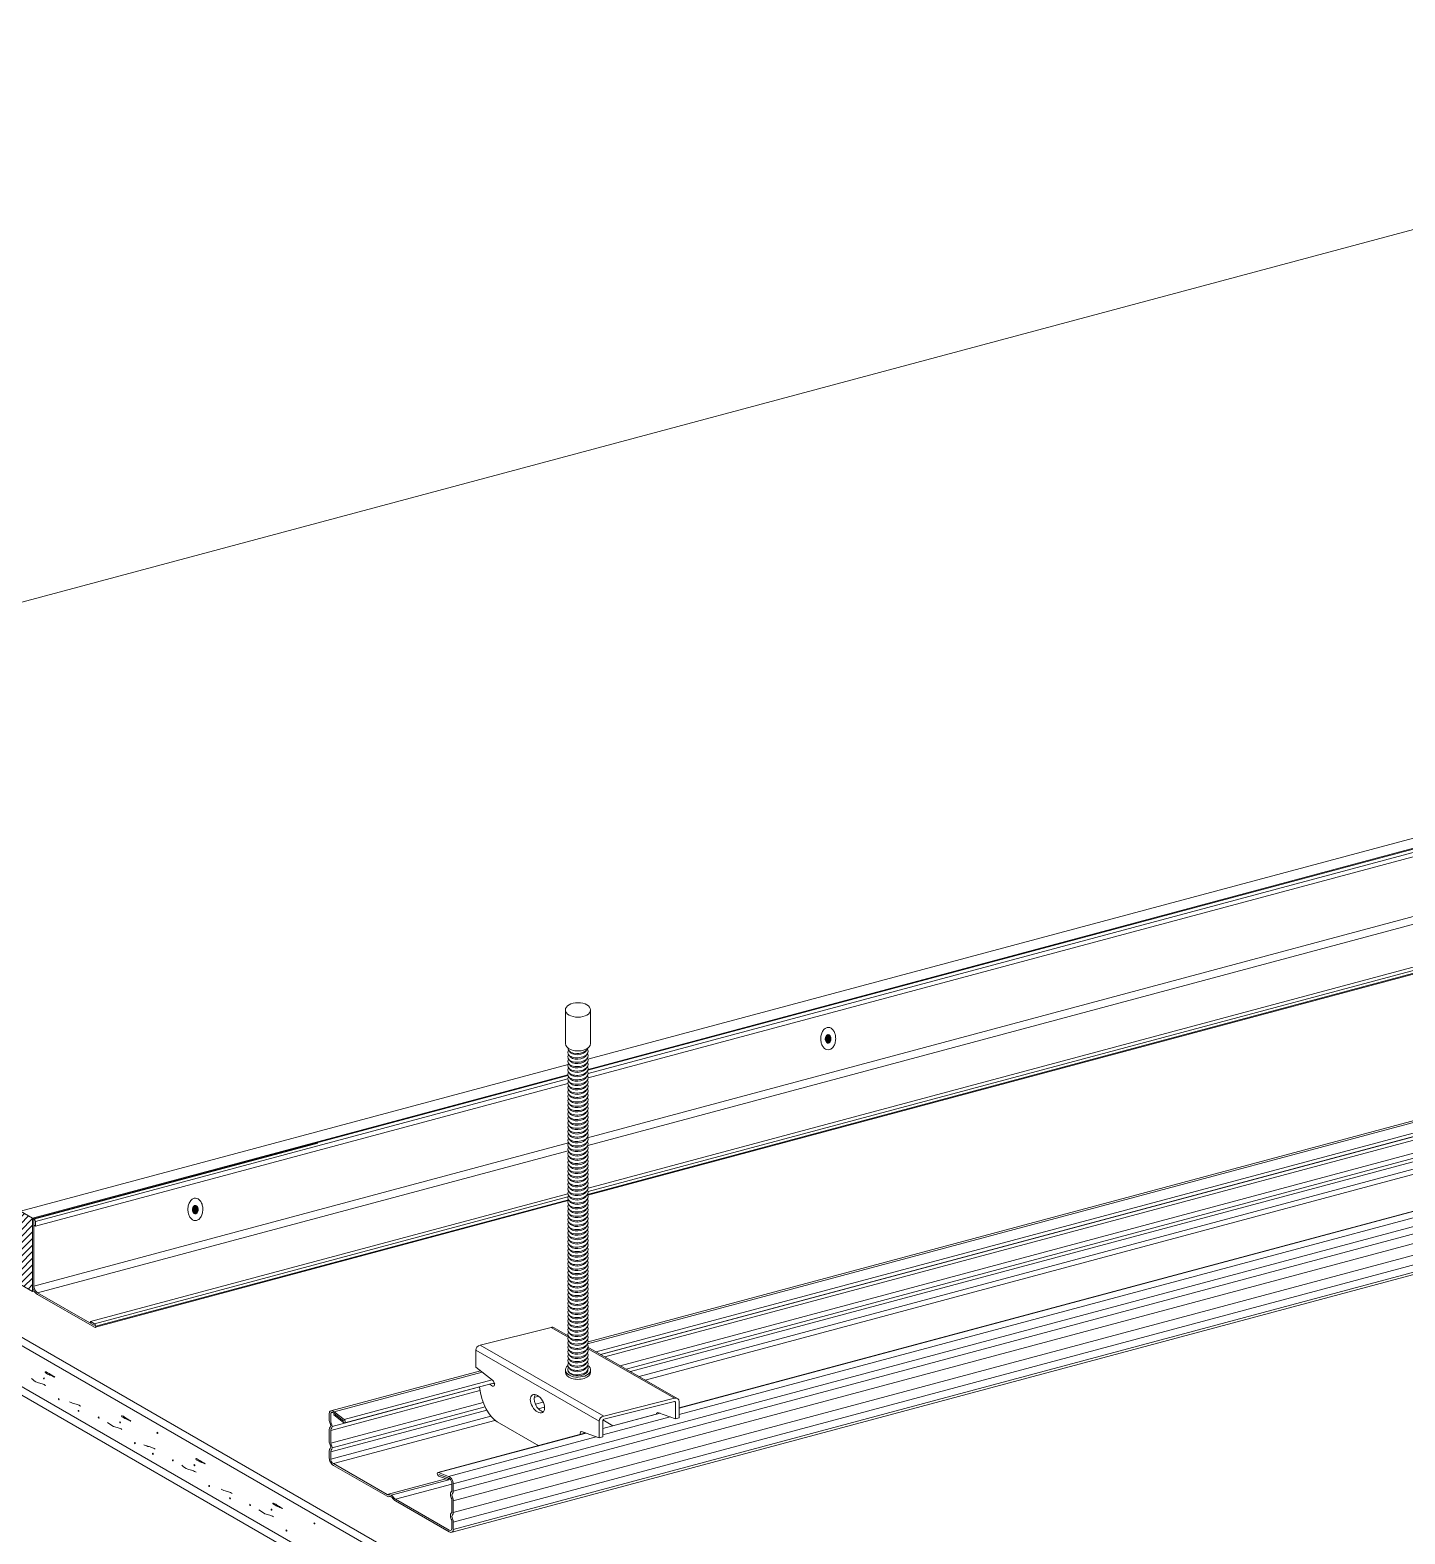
# Model space of a CAD drawing. Header units: millimetres. Extents: x 3383 to 4292, y 1469 to 1637.
# Drawn here: x 3483.6484 to 3483.8325, y 1570.0868 to 1570.2882 of the extents above; entities that cross this region are included whole.
import ezdxf

# ---------------------------------------------------------------- set-up
doc = ezdxf.new("R2010")
doc.units = ezdxf.units.MM
doc.header["$LTSCALE"] = 0.0035
doc.layers.get('0').update_dxf_attribs({"lineweight": 5})

msp = doc.modelspace()

# ---------------------------------------------------------------- hatches: boundary and pattern name
h = msp.add_hatch()
h.set_pattern_fill('ANSI31', color=256, scale=0.0002, angle=79.30803037901026, style=0)
h.set_pattern_definition([(124.3080303790102, (3482.815138608602, 1568.014722321765), (-2.065048261282711e-05, -1.409104566231071e-05), [])])
h.paths.add_polyline_path([(3483.755528997059, 1570.153505516011, 0.1071181112083213), (3483.755397953923, 1570.153635664551, 0.2581560832097664), (3483.755202204378, 1570.1536820259, 0.1494429884514801), (3483.754989525563, 1570.15351231469, 0.07981248617167139), (3483.754906424564, 1570.153336398804, 0.06745903993650341), (3483.754872698349, 1570.15310911912, 0.06745903993893937), (3483.754900686187, 1570.152881061686, 0.07981248616493182), (3483.754979327545, 1570.152703107445, 0.1071181112132447), (3483.755110370681, 1570.152572958905, 0.1398891526406441), (3483.755246951214, 1570.152532115798, 0.139889152640649), (3483.755384517656, 1570.152569503973, 0.1071181112083279), (3483.755518799042, 1570.152696308767, 0.07981248617499301), (3483.75560190004, 1570.152872224653, 0.1355348613531395), (3483.755607638417, 1570.15332756177, 0.07981248617496356)])
h = msp.add_hatch()
h.set_pattern_fill('ANSI31', color=256, scale=0.0002, angle=79.30803037901026, style=0)
h.set_pattern_definition([(124.3080303790102, (3482.730371311695, 1567.991848369305), (-2.065048261282711e-05, -1.409104566231071e-05), [])])
h.paths.add_polyline_path([(3483.670868329349, 1570.130225551875, 0.06745903993706341), (3483.670840341511, 1570.130453609309, 0.07981248616864653), (3483.670761700153, 1570.13063156355, 0.1071181112127565), (3483.670630657017, 1570.13076171209, 0.1398891526378481), (3483.670494076483, 1570.130802555197, 0.1626759871378649), (3483.670365549722, 1570.130773703386, 0.1071181112029469), (3483.670222228657, 1570.130638362229, 0.07981248617407342), (3483.670139127657, 1570.130462446343, 0.0674590399365434), (3483.670105401442, 1570.130235166659, 0.06745903993888931), (3483.670133389281, 1570.130007109225, 0.07981248616341663), (3483.670212030639, 1570.129829154984, 0.1071181112147424), (3483.670343073775, 1570.129699006444, 0.1398891526417327), (3483.670479654308, 1570.129658163337, 0.1398891526375362), (3483.67061722075, 1570.129695551512, 0.107118111215271), (3483.670751502135, 1570.129822356306, 0.07981248617204814), (3483.670834603134, 1570.129998272192, 0.06745903993365296)])
h = msp.add_hatch()
h.set_pattern_fill('ANSI31', color=256, scale=0.005, style=0)
h.set_pattern_definition([(45, (3482.012676737646, 1569.565168224637), (-0.0004419417382415922, 0.0004419417382415922), [])])
h.paths.add_polyline_path([(3483.648682517258, 1570.129072216163), (3483.647058301786, 1570.130009957403), (3483.647058301786, 1570.120181934111), (3483.648682517258, 1570.119244192871)])

# ---------------------------------------------------------------- linework, layer by layer
for p, q in [((3483.588419047188, 1570.1958390077), (3483.933282716065, 1570.288244949275)), ((3483.723084920005, 1570.150381228358), (3483.912831251499, 1570.201223604649)), ((3483.723100209565, 1570.149012376719), (3483.912803257849, 1570.199843155309)), ((3483.647058301786, 1570.130009957403), (3483.720417419703, 1570.149666473806)), ((3483.648682517258, 1570.129072216163), (3483.720389426053, 1570.148286024466)), ((3483.648682517258, 1570.129072216163), (3483.648682517258, 1570.119244192871)), ((3483.648682517258, 1570.119244192871), (3483.648913415445, 1570.119306061854)), ((3483.85948317186, 1569.982851730929), (3483.638800764622, 1570.110262778153))]:
    msp.add_line(p, q)
at = {"extrusion": (-0.3996034330851926, 0.525790701022031, -0.7509069416281149)}
for p, q in [((3483.720057693578, 1570.152451983487, 0.02682366943115516), (3483.720057693578, 1570.156984868777, 0.02999762988123378)), ((3483.723432614023, 1570.152451983487, 0.02682366943115947), (3483.723432614023, 1570.156984868777, 0.02999762988121724)), ((3483.708644866676, 1570.112072766244, 0.007399562203712256), (3483.71814004322, 1570.114446882362, 0.004008973002838674)), ((3483.708046727682, 1570.109143269736, 0.005666612945473377), (3483.708046727682, 1570.111388714504, 0.007238890298841772)), ((3483.720057693578, 1570.10847127534, 0.0297911423641308), (3483.720057693578, 1570.108766170076, 0.02999762988123378)), ((3483.723432614023, 1570.10847127534, 0.02979114236411426), (3483.723432614023, 1570.108766170075, 0.02999762988121724)), ((3483.725191165356, 1570.102582199213, 0.02095349659265759), (3483.7346863419, 1570.10495631533, 0.017562907391784)), ((3483.7346863419, 1570.104513973226, 0.01725317611615438), (3483.725191165356, 1570.102139857109, 0.02064376531702802)), ((3483.734789469313, 1570.102193592228, 0.02320283649002262), (3483.734789469313, 1570.104447603972, 0.02478111250387478)), ((3483.735284480893, 1570.104571373653, 0.02460435108055186), (3483.735284480893, 1570.102317361909, 0.02302607506669963)), ((3483.725088037943, 1570.102021917154, 0.02061606326446425), (3483.725088037943, 1570.099776472385, 0.01904378591109571)), ((3483.724593026362, 1570.099652702704, 0.01922054733441871), (3483.724593026362, 1570.101898147473, 0.02079282468778711))]:
    msp.add_line(p, q, dxfattribs=at)
at = {"extrusion": (1.387778780781445e-15, 0.8191520442889884, -0.5735764363510512)}
for p, q in [((3483.720430944217, 1570.113132875532, 0.02924024554558904), (3483.71814004322, 1570.114446882362, 0.03111684178072934)), ((3483.720435452376, 1570.11332208376, 0.03695165411289435), (3483.718562991358, 1570.114396083277, 0.0384854843828265)), ((3483.725191165356, 1570.102582199213, 0.02095349659265759), (3483.708644866676, 1570.112072766244, 0.03450743098160298)), ((3483.724593026362, 1570.101898147473, 0.02079282468778719), (3483.708046727682, 1570.111388714504, 0.03434675907673268)), ((3483.7346863419, 1570.10495631533, 0.017562907391784), (3483.723024377839, 1570.111645343117, 0.02711582909227363)), ((3483.735109290038, 1570.104905516245, 0.02493154999388025), (3483.723089670913, 1570.11179968655, 0.03477744557204786))]:
    msp.add_line(p, q, dxfattribs=at)
at = {"extrusion": (-0.7071067811865472, -0.4055797876726396, 0.579227965339569)}
for p, q in [((3483.710303074201, 1570.107388185324, 0.007192180103256865), (3483.708046727682, 1570.109143269736, 0.00566661294547295)), ((3483.709942928371, 1570.10684485151, 0.006372076793781965), (3483.710181514275, 1570.106659269022, 0.006533390145179256)), ((3483.710429459999, 1570.106975217267, 0.006189581881760916), (3483.710591607093, 1570.106849092208, 0.00629921321649775)), ((3483.734789469313, 1570.102193592228, 0.02320283649002312), (3483.732533122794, 1570.103026882207, 0.02103182192121948)), ((3483.724593026362, 1570.099652702704, 0.01922054733441885), (3483.722336679843, 1570.100485992683, 0.01704953276561526))]:
    msp.add_line(p, q, dxfattribs=at)
at = {"extrusion": (-0.3996034330851926, 0.5257907010220312, -0.750906941628115)}
for p, q in [((3483.735284480893, 1570.102317361909, 0.02302607506669921), (3483.734789469313, 1570.102193592228, 0.02320283649002227)), ((3483.725088037943, 1570.099776472385, 0.01904378591109532), (3483.724593026362, 1570.099652702704, 0.01922054733441832))]:
    msp.add_line(p, q, dxfattribs=at)
for points, elevation in [([(3483.723068854647, 1570.148892454331), (3483.912824880787, 1570.199737428294)], 0.006378632621845706), ([(3483.723103333537, 1570.147866051239), (3483.912801774054, 1570.198695595181)], 0.006077649613718969), ([(3483.723103552637, 1570.148459995179), (3483.912801749357, 1570.199289473796)], 0.006493492530073436), ([(3483.723043252632, 1570.1398630281), (3483.912894922883, 1570.190733629826)], 0.0002112763815577599), ([(3483.723052867685, 1570.138829103889), (3483.912835743641, 1570.189681272238)], 0.0001577335199894568), ([(3483.723013540814, 1570.132243280596), (3483.912874834173, 1570.183116460825)], 0.006558202536992181), ([(3483.723067378234, 1570.132146136826), (3483.912857033185, 1570.183000121602)], 0.006398914846523419), ([(3483.723093626559, 1570.13265364465), (3483.912818831663, 1570.183490360142)], 0.006556648366520259), ([(3483.723100079134, 1570.13308678376), (3483.912803335898, 1570.183917618211)], 0.006136708091649049), ([(3483.705050800223, 1570.093505117115), (3483.982515114812, 1570.167851456137)], 0.0173133805758124), ([(3483.705050800223, 1570.092525567408), (3483.982515114812, 1570.166871906431)], 0.01662749248709005), ([(3483.705050800223, 1570.091229726868), (3483.982515114812, 1570.165576065891)], 0.01572013517287246), ([(3483.705050800223, 1570.089658535253), (3483.982515114812, 1570.164004874275)], 0.01461997495986126), ([(3483.705050800223, 1570.088362694713), (3483.982515114812, 1570.162709033736)], 0.01371261764564382), ([(3483.704890292468, 1570.087035951489), (3483.982354607057, 1570.161382290511)], 0.01258767824953682), ([(3483.705050800223, 1570.087392789696), (3483.982515114812, 1570.161739128718)], 0.01303348284095931), ([(3483.723039283822, 1570.112261333467), (3483.901320366215, 1570.16003160552)], 0.004574152550778564), ([(3483.72310391729, 1570.11251628126), (3483.901093142106, 1570.160208350311)], 0.004110408113063736), ([(3483.724201119684, 1570.111162185724), (3483.902669066365, 1570.158982527912)], 0.00548603937153436), ([(3483.724758009199, 1570.110842767021), (3483.902965412993, 1570.158593296952)], 0.005303042160957261), ([(3483.724791551336, 1570.110823528042), (3483.900953418691, 1570.158025958137)], 0.002880532025438029), ([(3483.72536703225, 1570.11049344575), (3483.901027094921, 1570.157561417685)], 0.00226756567786131), ([(3483.727413547194, 1570.109319613001), (3483.901468936313, 1570.155957613954)], 0.001089287538864598), ([(3483.728198497075, 1570.108869384246), (3483.901717993492, 1570.155363793182)], 0.0008730144982094501), ([(3483.728773977989, 1570.108539301954), (3483.9019342194, 1570.154937448801)], 0.0002600481506325725), ([(3483.72992653352, 1570.10787822326), (3483.902480584779, 1570.154113941946)], -0.0004190866540521654), ([(3483.730766793444, 1570.107396269967), (3483.903035969597, 1570.153555656598)], -0.0004162608895580888), ([(3483.735284480893, 1570.103660284144), (3483.915213528345, 1570.151872127104)], 0.01583178499458732), ([(3483.735284480893, 1570.103632118949), (3483.91525772578, 1570.151855804576)], 0.01592660225136635), ([(3483.735284480893, 1570.102772648191), (3483.916606425929, 1570.151357716933)], 0.01722429639931623), ([(3483.648770245412, 1570.128984201988), (3483.72041104899, 1570.148180297452)], 0.006378632621845706), ([(3483.649071425987, 1570.128623146629), (3483.72038791756, 1570.147732342953)], 0.006493492530073436), ([(3483.649071425987, 1570.128029261397), (3483.720387942258, 1570.147138464339)], 0.006077649613718969), ([(3483.648876971622, 1570.119990232998), (3483.720481091087, 1570.139176498983)], 0.0002112763815577599), ([(3483.648876971622, 1570.128959947883), (3483.686912267186, 1570.139151474613)], 0.006491938359601602), ([(3483.6493542687, 1570.119081623807), (3483.720421911845, 1570.138124141396)], 0.0001577335199894568), ([(3483.656460691851, 1570.115230813753), (3483.720389504102, 1570.132360487369)], 0.006136708091649049), ([(3483.656973344267, 1570.114936768407), (3483.720404999867, 1570.1319332293)], 0.006556648366520259), ([(3483.65711016854, 1570.114472955754), (3483.720443201389, 1570.13144299076)], 0.006398914846523419), ([(3483.657167798632, 1570.114599967153), (3483.720461002376, 1570.131559329983)], 0.006558202536992181), ([(3483.688629546025, 1570.10327890132), (3483.708679310309, 1570.108651219468)], 0.004110408113063736), ([(3483.689076959169, 1570.103161156003), (3483.708906534419, 1570.108474474678)], 0.004574152550778564), ([(3483.68862824523, 1570.100649317437), (3483.708613263124, 1570.106004286842)], 0.00226756567786131), ([(3483.688822699595, 1570.101185703265), (3483.710560436232, 1570.107010312242)], 0.002880532025438029), ([(3483.690425659318, 1570.102112078395), (3483.710255234568, 1570.10742539707)], 0.00548603937153436), ([(3483.690528716945, 1570.101671055804), (3483.710551581196, 1570.10703616611)], 0.005303042160957261), ([(3483.688647853104, 1570.098932376575), (3483.709055104517, 1570.104400483111)], 0.001089287538864598), ([(3483.715874619903, 1570.105082929372), (3483.716462663967, 1570.105240495304)], 0.0002600481506325743), ([(3483.716037576319, 1570.104156688395), (3483.717090827395, 1570.10443890617)], -0.0004190866540521636), ([(3483.68862824523, 1570.097782285282), (3483.709520387603, 1570.103380317959)], 0.0002600481506325725), ([(3483.68862824523, 1570.096812380264), (3483.710066752983, 1570.102556811104)], -0.0004190866540521654), ([(3483.688822699595, 1570.09831867111), (3483.709304161695, 1570.10380666234)], 0.0008730144982094501), ([(3483.688981798621, 1570.096200014348), (3483.710622137801, 1570.101998525756)], -0.0004162608895580888), ([(3483.716435038808, 1570.103556087886), (3483.717270829635, 1570.103780037363)], -0.0004162608895580871), ([(3483.725088037943, 1570.10092815549), (3483.73269604291, 1570.102966714277)], 0.01583178499458732), ([(3483.725088037943, 1570.100899990295), (3483.732740240344, 1570.102950391749)], 0.01592660225136635), ([(3483.725088037943, 1570.100040519536), (3483.734088940494, 1570.102452304106)], 0.01722429639931623), ([(3483.725088037943, 1570.100040519536), (3483.734088940494, 1570.102452304106)], 0.01722429639931623), ([(3483.725088037943, 1570.100040519536), (3483.734088940494, 1570.102452304106)], 0.01722429639931623), ([(3483.702977606029, 1570.095003683114), (3483.722799696549, 1570.100314996261)], 0.01583178499458732), ([(3483.703058931771, 1570.094997309086), (3483.722843893984, 1570.100298673733)], 0.01592660225136635), ([(3483.704407631919, 1570.094499221443), (3483.724192594133, 1570.099800586091)], 0.01722429639931623), ([(3483.696182999111, 1570.092069575433), (3483.704044166375, 1570.094175968854)], 0.005482617213563799), ([(3483.696742295544, 1570.091974042991), (3483.704447810733, 1570.094038729563)], 0.006098499550040302), ([(3483.697301591977, 1570.091427976924), (3483.704856345858, 1570.093452267125)], 0.006398914846523752)]:
    msp.add_lwpolyline(points, dxfattribs=dict(elevation=elevation))
for points in [[(3483.754265964557, 1570.153148560219, -0.06745903993413567), (3483.754354370124, 1570.153744321981, -0.07981248617497978), (3483.754572200407, 1570.154205445284, -0.1071181112083084), (3483.754947883835, 1570.154560211205, -0.1626759871318899), (3483.755284787374, 1570.154635839637, -0.1398891526406258), (3483.755642802037, 1570.154528778764, -0.1071181112083213), (3483.755986301678, 1570.154187624101, -0.07981248617496356), (3483.756192442031, 1570.153721157717, -0.06745903993420649), (3483.756265805754, 1570.15312335726, -0.06745903993417252), (3483.756177400187, 1570.152527595498, -0.07981248617499301), (3483.755959569904, 1570.152066472195, -0.1071181112083279), (3483.755607581932, 1570.151734082401, -0.139889152640649), (3483.755246982937, 1570.151636077842, -0.1398891526406441), (3483.754888968274, 1570.151743138715, -0.1071181112084029), (3483.754545468633, 1570.152084293377, -0.07981248617500881), (3483.75433932828, 1570.152550759762, -0.06745903993417839)], [(3483.754872698349, 1570.15310911912, -0.06745903993413567), (3483.754906424564, 1570.153336398804, -0.07981248617497978), (3483.754989525563, 1570.15351231469, -0.1071181112083084), (3483.755132846628, 1570.153647655847, -0.1626759871318899), (3483.75526137339, 1570.153676507658, -0.1398891526406258), (3483.755397953923, 1570.153635664551, -0.1071181112083213), (3483.755528997059, 1570.153505516011, -0.07981248617496356), (3483.755607638417, 1570.15332756177, -0.06745903993420649), (3483.755635626255, 1570.153099504336, -0.06745903993417252), (3483.75560190004, 1570.152872224653, -0.07981248617499301), (3483.755518799042, 1570.152696308767, -0.1071181112083279), (3483.755384517656, 1570.152569503973, -0.139889152640649), (3483.755246951214, 1570.152532115798, -0.1398891526406441), (3483.755110370681, 1570.152572958905, -0.1071181112084029), (3483.754979327545, 1570.152703107445, -0.07981248617500881), (3483.754900686187, 1570.152881061686, -0.06745903993417839)], [(3483.669498667651, 1570.130274607758, -0.06745903993413567), (3483.669587073218, 1570.13087036952, -0.07981248617497978), (3483.669804903501, 1570.131331492823, -0.1071181112083084), (3483.670180586928, 1570.131686258744, -0.1626759871318899), (3483.670517490468, 1570.131761887176, -0.1398891526406258), (3483.67087550513, 1570.131654826303, -0.1071181112083213), (3483.671219004772, 1570.131313671641, -0.07981248617496356), (3483.671425145124, 1570.130847205256, -0.06745903993420649), (3483.671498508848, 1570.130249404799, -0.06745903993417252), (3483.671410103281, 1570.129653643037, -0.07981248617499301), (3483.671192272998, 1570.129192519734, -0.1071181112083279), (3483.670840285026, 1570.12886012994, -0.139889152640649), (3483.670479686031, 1570.128762125381, -0.1398891526406441), (3483.670121671368, 1570.128869186254, -0.1071181112084029), (3483.669778171727, 1570.129210340916, -0.07981248617500881), (3483.669572031374, 1570.129676807301, -0.06745903993417839)], [(3483.670105401442, 1570.130235166659, -0.06745903993413567), (3483.670139127657, 1570.130462446343, -0.07981248617497978), (3483.670222228657, 1570.130638362229, -0.1071181112083084), (3483.670365549722, 1570.130773703386, -0.1626759871318899), (3483.670494076483, 1570.130802555197, -0.1398891526406258), (3483.670630657017, 1570.13076171209, -0.1071181112083213), (3483.670761700153, 1570.13063156355, -0.07981248617496356), (3483.670840341511, 1570.130453609309, -0.06745903993420649), (3483.670868329349, 1570.130225551875, -0.06745903993417252), (3483.670834603134, 1570.129998272192, -0.07981248617499301), (3483.670751502135, 1570.129822356306, -0.1071181112083279), (3483.67061722075, 1570.129695551512, -0.139889152640649), (3483.670479654308, 1570.129658163337, -0.1398891526406441), (3483.670343073775, 1570.129699006444, -0.1071181112084029), (3483.670212030639, 1570.129829154984, -0.07981248617500881), (3483.670133389281, 1570.130007109225, -0.06745903993417839)]]:
    msp.add_lwpolyline(points, format="xyb", close=True)
for points in [[(3483.648682517258, 1570.129072216163), (3483.647058301786, 1570.130009957403)], [(3483.648682517258, 1570.119244192871), (3483.647058301786, 1570.120181934111)], [(3483.85948317186, 1569.990558286472), (3483.638800764622, 1570.117969333696)], [(3483.85948317186, 1569.989440188197), (3483.638800764622, 1570.116851235421)], [(3483.85948317186, 1569.983969829204), (3483.638800764622, 1570.111380876428)]]:
    msp.add_lwpolyline(points)
at = {"extrusion": (-0.7071067811865477, -0.4055797876726388, 0.5792279653395691)}
for points, elevation in [([(371.2734126269247, 2202.843725719275), (371.273606125668, 2202.843921124587), (371.2730909662055, 2202.844431257638, 0.9999999999999999), (371.27270396872, 2202.844040447011), (371.280289247698, 2202.836529177622, 0.4343816024259148), (371.2817037909147, 2202.836465400776), (371.2892854234824, 2202.844121736232, 0.9999999999999999), (371.2888946128562, 2202.844508733718), (371.2883844798068, 2202.843993574256), (371.2885798851203, 2202.843800075513)], -3100.120554061614), ([(371.2890900181687, 2202.844315234976), (371.2815083856017, 2202.83665889952, -0.4417307717343936), (371.2804827464408, 2202.836724582936), (371.2727020621494, 2202.844429351067)], -3100.120554061613)]:
    msp.add_lwpolyline(points, format="xyb", dxfattribs=dict(at, elevation=elevation))
at = {"extrusion": (-0.7071067811865477, -0.4055797876726388, 0.5792279653395691), "elevation": -3100.13962711205, "flags": 128}
msp.add_lwpolyline([(371.3284344047502, 2202.856550310865), (371.3284344047502, 2202.856550310865, 0.168880400888697), (371.3286539227563, 2202.85700955479, -0.3476767476825685), (371.3290904308662, 2202.857450363875, 0.1688804008886971), (371.3295475004304, 2202.857674374033), (371.3295475004304, 2202.857674374033), (371.3367133115166, 2202.86491079086, 0.414213562373095), (371.336707938455, 2202.8660067932), (371.3358666046072, 2202.866839918151, 0.168880400888697), (371.3354073606829, 2202.867059436157, -0.3476767476825685), (371.3349665515975, 2202.867495944267, 0.1688804008886971), (371.3347425414393, 2202.867953013831), (371.3333796278932, 2202.869302629426, 0.168880400888697), (371.3329203839685, 2202.869522147433, -0.3476767476825685), (371.3324795748829, 2202.869958655543, 0.1688804008886971), (371.3322555647248, 2202.870415725106), (371.3314058646943, 2202.871257134611, 0.4663076581549983), (371.3302235356441, 2202.871147851079), (371.3291204387222, 2202.869555911798, 0.9999999999999901), (371.3295725134656, 2202.869242657227), (371.3306546656222, 2202.870804369975), (371.33042862825, 2202.870960997261), (371.3293464760934, 2202.869399284512), (371.3304495730154, 2202.870991223793, -0.4663076581549983), (371.3312123659509, 2202.871061729298), (371.3320620659817, 2202.870220319793, -0.1688804008887051), (371.3322065886646, 2202.869925436203, 0.3476767476825506), (371.3328898427478, 2202.869248848633, -0.1688804008887052), (371.3331861291504, 2202.869107224113), (371.3345490426962, 2202.867757608518, -0.1688804008887051), (371.3346935653788, 2202.867462724928, 0.3476767476825506), (371.3353768194613, 2202.866786137358, -0.1688804008887052), (371.3356731058643, 2202.866644512838), (371.3365144397114, 2202.865811387887, -0.414213562373095), (371.3365179062032, 2202.865104289604), (371.3293520951179, 2202.857867872776), (371.3293520951179, 2202.857867872776, -0.1688804008887051), (371.3290572115275, 2202.857723350094, 0.3476767476825506), (371.3283806239572, 2202.857040096011, -0.1688804008887052), (371.3282389994367, 2202.856743809607), (371.3282389994367, 2202.856743809607), (371.3210731883507, 2202.849507392781, -0.414213562373095), (371.3203660900667, 2202.84950392629), (371.3195247562194, 2202.850337051241, -0.1688804008887051), (371.3193802335372, 2202.850631934831, 0.3476767476825506), (371.3186969794538, 2202.851308522401, -0.1688804008887051), (371.318400693051, 2202.851450146921), (371.3170377795059, 2202.852799762516, -0.1688804008887051), (371.3168932568228, 2202.853094646106, 0.3476767476825506), (371.3162100027396, 2202.853771233676, -0.1688804008887051), (371.315913716337, 2202.853912858197), (371.315177978835, 2202.854641417105, -0.4663076581549982), (371.3152410020698, 2202.855404864654), (371.316822049409, 2202.856523516883), (371.3152710217944, 2202.855426104773), (371.3154298577576, 2202.855201613933), (371.3169808853725, 2202.856299026044, 0.9999999999999903), (371.3166632134453, 2202.856748007722), (371.3150821661075, 2202.855629355494, 0.4663076581549982), (371.3149844800912, 2202.854446011792), (371.3157202175935, 2202.853717452882, 0.1688804008886972), (371.3161794615185, 2202.853497934876, -0.3476767476825685), (371.3166202706038, 2202.853061426767, 0.168880400888697), (371.3168442807623, 2202.852604357203), (371.3182071943077, 2202.851254741608, 0.1688804008886972), (371.3186664382331, 2202.851035223601, -0.3476767476825685), (371.3191072473176, 2202.850598715491, 0.168880400888697), (371.3193312574761, 2202.850141645928), (371.3201725913236, 2202.849308520977, 0.414213562373095), (371.3212685936637, 2202.849313894038)], format="xyb", close=True, dxfattribs=at)
at = {"extrusion": (-0.7071067811865472, -0.4055797876726396, 0.579227965339569), "flags": 128}
for points, elevation in [([(371.333961136974, 2202.878867085901), (371.3352927310568, 2202.880211800367)], -3100.16076805895), ([(371.3271239401674, 2202.865758250601), (371.3326830727051, 2202.871372158051)], -3100.154834204808)]:
    msp.add_lwpolyline(points, dxfattribs=dict(at, elevation=elevation))
at = {"extrusion": (1.554312234475219e-15, 0.8191520442889884, -0.573576436351051)}
msp.add_circle((-3483.721745153795, 900.6432359439369, 1286.170556335606), 0.0016875, dxfattribs=at)
at = {"extrusion": (-0.7071067811865474, -0.4055797876726396, 0.5792279653395691)}
msp.add_circle((371.3277104111467, 2202.875943585734, -3100.154834204809), 0.00135, dxfattribs=at)
at = {"extrusion": (1.554312234475219e-15, 0.8191520442889884, -0.573576436351051)}
for centre, radius, start, end in [((-3483.721745153795, 900.6268474488967, 1286.17651427816), 0.0016875, 179.6065985154081, 0.393401485051873), ((-3483.721745153795, 900.6019518166834, 1286.140599630638), 0.0016875, 141.3915269980176, 36.67568983603883), ((-3483.721745153795, 900.60161352734, 1286.140476503386), 0.0016875, 179.6065985154081, 0.393401485051873), ((-3483.721745153795, 900.6019518166834, 1286.140599630638), 0.00135, 173.87400726081, 9.833535221996217e-13)]:
    msp.add_arc(centre, radius, start, end, dxfattribs=at)
at = {"extrusion": (-0.07139380484326781, 0.816034923451705, -0.573576436351051)}
for centre, radius, start, end in [((-3607.312840245962, 723.0471830048707, 1032.564435974117), 0.001361557005219003, 160.7468595815171, 24.998689855489), ((-3607.312788841504, 723.0468459968047, 1032.56395467672), 0.001361557005219003, 160.7468595815171, 24.998689855489), ((-3607.312737437049, 723.0465089887384, 1032.563473379322), 0.001361557005219003, 160.7468595815171, 24.998689855489), ((-3607.312891650417, 723.0475200129368, 1032.564917271515), 0.001361557005219003, 194.262747512638, 4.439037305930195), ((-3607.312865948648, 723.0471823672402, 1032.564795063487), 0.001161557005219004, 194.5751318585535, 351.170417574548), ((-3607.312814544191, 723.0468453591742, 1032.564313766089), 0.001161557005219004, 194.5751318585535, 351.170417574548), ((-3607.312763139734, 723.046508351108, 1032.563832468691), 0.001161557005219004, 194.5751318585535, 351.170417574548), ((-3607.31268603259, 723.0461719806724, 1032.562992081924), 0.001361557005219003, 160.7468595815171, 24.998689855489), ((-3607.312634628133, 723.0458349726067, 1032.562510784526), 0.001361557005219003, 160.7468595815171, 24.998689855489), ((-3607.312583223676, 723.0454979645405, 1032.562029487128), 0.001361557005219003, 160.7468595815171, 24.998689855489), ((-3607.312711735277, 723.046171343042, 1032.563351171293), 0.001161557005219004, 194.5751318585535, 351.170417574548), ((-3607.312660330821, 723.0458343349757, 1032.562869873895), 0.001161557005219004, 194.5751318585535, 351.170417574548), ((-3607.312608926362, 723.0454973269095, 1032.562388576497), 0.001161557005219004, 194.5751318585535, 351.170417574548), ((-3607.31253181922, 723.0451609564744, 1032.561548189731), 0.001361557005219003, 160.7468595815171, 24.998689855489), ((-3607.312480414762, 723.0448239484083, 1032.561066892332), 0.001361557005219003, 160.7468595815171, 24.998689855489), ((-3607.312429010305, 723.0444869403423, 1032.560585594935), 0.001361557005219003, 160.7468595815171, 24.998689855489), ((-3607.312377605847, 723.0441499322759, 1032.560104297537), 0.001361557005219003, 160.7468595815171, 24.998689855489), ((-3607.312557521906, 723.0451603188433, 1032.561907279099), 0.001161557005219004, 194.5751318585535, 351.170417574548), ((-3607.312506117449, 723.0448233107774, 1032.561425981701), 0.001161557005219004, 194.5751318585535, 351.170417574548), ((-3607.312454712992, 723.0444863027117, 1032.560944684304), 0.001161557005219004, 194.5751318585535, 351.170417574548), ((-3607.312326201391, 723.0438129242101, 1032.559623000139), 0.001361557005219003, 160.7468595815171, 24.998689855489), ((-3607.312274796934, 723.0434759161441, 1032.559141702741), 0.001361557005219003, 160.7468595815171, 24.998689855489), ((-3607.312223392476, 723.0431389080774, 1032.558660405343), 0.001361557005219003, 160.7468595815171, 24.998689855489), ((-3607.312403308535, 723.044149294645, 1032.560463386906), 0.001161557005219004, 194.5751318585535, 351.170417574548), ((-3607.312351904079, 723.0438122865788, 1032.559982089508), 0.001161557005219004, 194.5751318585535, 351.170417574548), ((-3607.312300499622, 723.0434752785127, 1032.55950079211), 0.001161557005219004, 194.5751318585535, 351.170417574548), ((-3607.312249095165, 723.0431382704469, 1032.559019494712), 0.001161557005219004, 194.5751318585535, 351.170417574548), ((-3607.31217198802, 723.0428019000113, 1032.558179107946), 0.001361557005219003, 160.7468595815171, 24.998689855489), ((-3607.312120583561, 723.0424648919458, 1032.557697810548), 0.001361557005219003, 160.7468595815171, 24.998689855489), ((-3607.312069179106, 723.0421278838795, 1032.55721651315), 0.001361557005219003, 160.7468595815171, 24.998689855489), ((-3607.312017774649, 723.0417908758133, 1032.556735215752), 0.001361557005219003, 160.7468595815171, 24.998689855489), ((-3607.312197690707, 723.0428012623806, 1032.558538197314), 0.001161557005219004, 194.5751318585535, 351.170417574548), ((-3607.31214628625, 723.0424642543148, 1032.558056899917), 0.001161557005219004, 194.5751318585535, 351.170417574548), ((-3607.312094881792, 723.0421272462488, 1032.557575602518), 0.001161557005219004, 194.5751318585535, 351.170417574548), ((-3607.311966370193, 723.0414538677472, 1032.556253918354), 0.001361557005219003, 160.7468595815171, 24.998689855489), ((-3607.311914965734, 723.0411168596805, 1032.555772620956), 0.001361557005219003, 160.7468595815171, 24.998689855489), ((-3607.311863561278, 723.040779851615, 1032.555291323559), 0.001361557005219003, 160.7468595815171, 24.998689855489), ((-3607.312043477335, 723.0417902381827, 1032.557094305121), 0.001161557005219004, 194.5751318585535, 351.170417574548), ((-3607.311992072878, 723.0414532301164, 1032.556613007723), 0.001161557005219004, 194.5751318585535, 351.170417574548), ((-3607.311940668421, 723.0411162220504, 1032.556131710325), 0.001161557005219004, 194.5751318585535, 351.170417574548), ((-3607.311889263964, 723.0407792139846, 1032.555650412928), 0.001161557005219004, 194.5751318585535, 351.170417574548), ((-3607.31181215682, 723.0404428435489, 1032.55481002616), 0.001361557005219003, 160.7468595815171, 24.998689855489), ((-3607.311760752363, 723.0401058354831, 1032.554328728763), 0.001361557005219003, 160.7468595815171, 24.998689855489), ((-3607.311709347906, 723.0397688274168, 1032.553847431365), 0.001361557005219003, 160.7468595815171, 24.998689855489), ((-3607.311837859506, 723.0404422059181, 1032.555169115529), 0.001161557005219004, 194.5751318585535, 351.170417574548), ((-3607.311786455051, 723.0401051978519, 1032.554687818132), 0.001161557005219004, 194.5751318585535, 351.170417574548), ((-3607.311735050594, 723.039768189786, 1032.554206520734), 0.001161557005219004, 194.5751318585535, 351.170417574548), ((-3607.311657943447, 723.039431819351, 1032.553366133967), 0.001361557005219003, 160.7468595815171, 24.998689855489), ((-3607.311606538992, 723.0390948112848, 1032.552884836569), 0.001361557005219003, 160.7468595815171, 24.998689855489), ((-3607.311555134534, 723.0387578032186, 1032.552403539172), 0.001361557005219003, 160.7468595815171, 24.998689855489), ((-3607.311503730078, 723.0384207951522, 1032.551922241773), 0.001361557005219003, 160.7468595815171, 24.998689855489), ((-3607.311683646138, 723.0394311817197, 1032.553725223336), 0.001161557005219004, 194.5751318585535, 351.170417574548), ((-3607.311632241678, 723.0390941736537, 1032.553243925938), 0.001161557005219004, 194.5751318585535, 351.170417574548), ((-3607.311580837222, 723.0387571655875, 1032.55276262854), 0.001161557005219004, 194.5751318585535, 351.170417574548), ((-3607.311529432766, 723.0384201575212, 1032.552281331142), 0.001161557005219004, 194.5751318585535, 351.170417574548), ((-3607.31145232562, 723.0380837870865, 1032.551440944376), 0.001361557005219003, 160.7468595815171, 24.998689855489), ((-3607.311400921164, 723.0377467790203, 1032.550959646978), 0.001361557005219003, 160.7468595815171, 24.998689855489), ((-3607.311349516707, 723.0374097709541, 1032.55047834958), 0.001361557005219003, 160.7468595815171, 24.998689855489), ((-3607.311478028308, 723.0380831494554, 1032.551800033744), 0.001161557005219004, 194.5751318585535, 351.170417574548), ((-3607.311426623852, 723.0377461413893, 1032.551318736347), 0.001161557005219004, 194.5751318585535, 351.170417574548), ((-3607.311375219393, 723.0374091333231, 1032.550837438949), 0.001161557005219004, 194.5751318585535, 351.170417574548), ((-3607.31129811225, 723.0370727628876, 1032.549997052182), 0.001361557005219003, 160.7468595815171, 24.998689855489), ((-3607.311246707793, 723.0367357548217, 1032.549515754784), 0.001361557005219003, 160.7468595815171, 24.998689855489), ((-3607.311195303336, 723.0363987467556, 1032.549034457387), 0.001361557005219003, 160.7468595815171, 24.998689855489), ((-3607.311143898879, 723.0360617386899, 1032.548553159989), 0.001361557005219003, 160.7468595815171, 24.998689855489), ((-3607.311323814936, 723.0370721252572, 1032.550356141551), 0.001161557005219004, 194.5751318585535, 351.170417574548), ((-3607.311272410479, 723.0367351171909, 1032.549874844153), 0.001161557005219004, 194.5751318585535, 351.170417574548), ((-3607.311221006023, 723.0363981091251, 1032.549393546755), 0.001161557005219004, 194.5751318585535, 351.170417574548), ((-3607.311092494421, 723.0357247306231, 1032.54807186259), 0.001361557005219003, 160.7468595815171, 24.998689855489), ((-3607.311041089964, 723.0353877225573, 1032.547590565192), 0.001361557005219003, 160.7468595815171, 24.998689855489), ((-3607.310989685506, 723.0350507144913, 1032.547109267794), 0.001361557005219003, 160.7468595815171, 24.998689855489), ((-3607.311169601565, 723.0360611010589, 1032.548912249357), 0.001161557005219004, 194.5751318585535, 351.170417574548), ((-3607.311118197108, 723.0357240929927, 1032.54843095196), 0.001161557005219004, 194.5751318585535, 351.170417574548), ((-3607.31106679265, 723.0353870849269, 1032.547949654562), 0.001161557005219004, 194.5751318585535, 351.170417574548), ((-3607.311015388194, 723.0350500768608, 1032.547468357164), 0.001161557005219004, 194.5751318585535, 351.170417574548), ((-3607.310938281049, 723.0347137064252, 1032.546627970397), 0.001361557005219003, 160.7468595815171, 24.998689855489), ((-3607.310886876592, 723.0343766983596, 1032.546146673), 0.001361557005219003, 160.7468595815171, 24.998689855489), ((-3607.310835472136, 723.034039690293, 1032.545665375601), 0.001361557005219003, 160.7468595815171, 24.998689855489), ((-3607.310963983738, 723.0347130687942, 1032.546987059766), 0.001161557005219004, 194.5751318585535, 351.170417574548), ((-3607.31091257928, 723.0343760607283, 1032.546505762368), 0.001161557005219004, 194.5751318585535, 351.170417574548), ((-3607.310861174823, 723.0340390526623, 1032.546024464971), 0.001161557005219004, 194.5751318585535, 351.170417574548), ((-3607.310784067678, 723.0337026822272, 1032.545184078203), 0.001361557005219003, 160.7468595815171, 24.998689855489), ((-3607.310732663222, 723.0333656741609, 1032.544702780806), 0.001361557005219003, 160.7468595815171, 24.998689855489), ((-3607.310681258763, 723.0330286660949, 1032.544221483408), 0.001361557005219003, 160.7468595815171, 24.998689855489), ((-3607.310629854308, 723.0326916580291, 1032.54374018601), 0.001361557005219003, 160.7468595815171, 24.998689855489), ((-3607.310809770366, 723.0337020445959, 1032.545543167572), 0.001161557005219004, 194.5751318585535, 351.170417574548), ((-3607.310758365909, 723.03336503653, 1032.545061870175), 0.001161557005219004, 194.5751318585535, 351.170417574548), ((-3607.310706961452, 723.0330280284637, 1032.544580572776), 0.001161557005219004, 194.5751318585535, 351.170417574548), ((-3607.310655556996, 723.0326910203978, 1032.544099275379), 0.001161557005219004, 194.5751318585535, 351.170417574548), ((-3607.310578449851, 723.0323546499624, 1032.543258888613), 0.001361557005219003, 160.7468595815171, 24.998689855489), ((-3607.310527045394, 723.0320176418968, 1032.542777591214), 0.001361557005219003, 160.7468595815171, 24.998689855489), ((-3607.310475640938, 723.0316806338303, 1032.542296293816), 0.001361557005219003, 160.7468595815171, 24.998689855489), ((-3607.310604152537, 723.032354012332, 1032.543617977981), 0.001161557005219004, 194.5751318585535, 351.170417574548), ((-3607.310552748081, 723.0320170042655, 1032.543136680583), 0.001161557005219004, 194.5751318585535, 351.170417574548), ((-3607.310501343622, 723.0316799961996, 1032.542655383186), 0.001161557005219004, 194.5751318585535, 351.170417574548), ((-3607.310424236479, 723.0313436257643, 1032.541814996419), 0.001361557005219003, 160.7468595815171, 24.998689855489), ((-3607.310372832022, 723.0310066176982, 1032.541333699021), 0.001361557005219003, 160.7468595815171, 24.998689855489), ((-3607.310321427565, 723.0306696096321, 1032.540852401623), 0.001361557005219003, 160.7468595815171, 24.998689855489), ((-3607.310270023108, 723.030332601566, 1032.540371104225), 0.001361557005219003, 160.7468595815171, 24.998689855489), ((-3607.310449939167, 723.0313429881338, 1032.542174085787), 0.001161557005219004, 194.5751318585535, 351.170417574548), ((-3607.310398534708, 723.0310059800676, 1032.54169278839), 0.001161557005219004, 194.5751318585535, 351.170417574548), ((-3607.310347130252, 723.0306689720012, 1032.541211490991), 0.001161557005219004, 194.5751318585535, 351.170417574548), ((-3607.310218618651, 723.0299955934996, 1032.539889806827), 0.001361557005219003, 160.7468595815171, 24.998689855489), ((-3607.310167214192, 723.0296585854342, 1032.539408509429), 0.001361557005219003, 160.7468595815171, 24.998689855489), ((-3607.310115809736, 723.0293215773679, 1032.538927212031), 0.001361557005219003, 160.7468595815171, 24.998689855489), ((-3607.310295725795, 723.0303319639353, 1032.540730193594), 0.001161557005219004, 194.5751318585535, 351.170417574548), ((-3607.310244321337, 723.0299949558693, 1032.540248896196), 0.001161557005219004, 194.5751318585535, 351.170417574548), ((-3607.310192916881, 723.0296579478031, 1032.539767598798), 0.001161557005219004, 194.5751318585535, 351.170417574548), ((-3607.310141512423, 723.0293209397371, 1032.5392863014), 0.001161557005219004, 194.5751318585535, 351.170417574548), ((-3607.31006440528, 723.0289845693015, 1032.538445914634), 0.001361557005219003, 160.7468595815171, 24.998689855489), ((-3607.310013000823, 723.0286475612359, 1032.537964617236), 0.001361557005219003, 160.7468595815171, 24.998689855489), ((-3607.309961596367, 723.0283105531695, 1032.537483319838), 0.001361557005219003, 160.7468595815171, 24.998689855489), ((-3607.309910191907, 723.0279735451037, 1032.53700202244), 0.001361557005219003, 160.7468595815171, 24.998689855489), ((-3607.310090107967, 723.0289839316706, 1032.538805004002), 0.001161557005219004, 194.5751318585535, 351.170417574548), ((-3607.31003870351, 723.0286469236046, 1032.538323706605), 0.001161557005219004, 194.5751318585535, 351.170417574548), ((-3607.309987299054, 723.0283099155386, 1032.537842409207), 0.001161557005219004, 194.5751318585535, 351.170417574548), ((-3607.309858787451, 723.0276365370373, 1032.536520725042), 0.001361557005219003, 160.7468595815171, 24.998689855489), ((-3607.309807382994, 723.0272995289714, 1032.536039427644), 0.001361557005219003, 160.7468595815171, 24.998689855489), ((-3607.309755978537, 723.0269625209048, 1032.535558130246), 0.001361557005219003, 160.7468595815171, 24.998689855489), ((-3607.309935894596, 723.0279729074724, 1032.537361111809), 0.001161557005219004, 194.5751318585535, 351.170417574548), ((-3607.309884490138, 723.0276358994065, 1032.536879814411), 0.001161557005219004, 194.5751318585535, 351.170417574548), ((-3607.309833085682, 723.0272988913401, 1032.536398517013), 0.001161557005219004, 194.5751318585535, 351.170417574548), ((-3607.309781681225, 723.0269618832746, 1032.535917219616), 0.001161557005219004, 194.5751318585535, 351.170417574548), ((-3607.309704574081, 723.0266255128386, 1032.535076832848), 0.001361557005219003, 160.7468595815171, 24.998689855489), ((-3607.309653169623, 723.0262885047727, 1032.534595535451), 0.001361557005219003, 160.7468595815171, 24.998689855489), ((-3607.309601765166, 723.0259514967066, 1032.534114238053), 0.001361557005219003, 160.7468595815171, 24.998689855489), ((-3607.309730276767, 723.0266248752082, 1032.535435922217), 0.001161557005219004, 194.5751318585535, 351.170417574548), ((-3607.30967887231, 723.026287867142, 1032.53495462482), 0.001161557005219004, 194.5751318585535, 351.170417574548), ((-3607.309627467852, 723.025950859076, 1032.534473327422), 0.001161557005219004, 194.5751318585535, 351.170417574548), ((-3607.309550360708, 723.0256144886407, 1032.533632940655), 0.001361557005219003, 160.7468595815171, 24.998689855489), ((-3607.309498956252, 723.025277480575, 1032.533151643258), 0.001361557005219003, 160.7468595815171, 24.998689855489), ((-3607.309447551794, 723.0249404725081, 1032.532670345859), 0.001361557005219003, 160.7468595815171, 24.998689855489), ((-3607.309396147338, 723.0246034644421, 1032.532189048461), 0.001361557005219003, 160.7468595815171, 24.998689855489), ((-3607.309576063395, 723.0256138510101, 1032.533992030024), 0.001161557005219004, 194.5751318585535, 351.170417574548), ((-3607.309524658939, 723.0252768429438, 1032.533510732626), 0.001161557005219004, 194.5751318585535, 351.170417574548), ((-3607.309473254482, 723.0249398348773, 1032.533029435228), 0.001161557005219004, 194.5751318585535, 351.170417574548), ((-3607.309421850026, 723.0246028268115, 1032.53254813783), 0.001161557005219004, 194.5751318585535, 351.170417574548), ((-3607.30934474288, 723.0242664563762, 1032.531707751063), 0.001361557005219003, 160.7468595815171, 24.998689855489), ((-3607.309293338423, 723.0239294483104, 1032.531226453666), 0.001361557005219003, 160.7468595815171, 24.998689855489), ((-3607.309241933966, 723.0235924402444, 1032.530745156268), 0.001361557005219003, 160.7468595815171, 24.998689855489), ((-3607.309370445567, 723.0242658187454, 1032.532066840432), 0.001161557005219004, 194.5751318585535, 351.170417574548), ((-3607.309319041111, 723.0239288106791, 1032.531585543034), 0.001161557005219004, 194.5751318585535, 351.170417574548), ((-3607.309267636654, 723.023591802613, 1032.531104245636), 0.001161557005219004, 194.5751318585535, 351.170417574548), ((-3607.309190530427, 723.02291714885, 1032.53050074021), 0.001361557005219003, 160.7468595815171, 24.998689855489), ((-3607.309139126888, 723.0222418574563, 1032.530256324152), 0.001361557005219003, 160.7468595837924, 24.99868985338724), ((-3607.309216232199, 723.0232547945473, 1032.530622948239), 0.001161557005219004, 194.5751318585535, 351.170417574548), ((-3607.309164828657, 723.0225795031533, 1032.530378532181), 0.001161557005219004, 194.5751318585535, 351.170417574548)]:
    msp.add_arc(centre, radius, start, end, dxfattribs=at)
at = {"extrusion": (-0.3996034330851927, 0.5257907010220311, -0.7509069416281151)}
for centre, radius, start, end in [((-3723.651748704212, -644.1846946417147, -566.5628922030897), 0.000652499999999965, 119.713093641746, 164.7130936517061), ((-3723.642752477303, -644.1845990031072, -566.5571633169945), 0.0006524999999998572, 29.71309364217876, 119.7130936417443), ((-3723.659179605406, -644.1889354038701, -566.5846719561587), 0.000652499999999965, 119.713093641746, 209.7130936421892), ((-3723.659179605406, -644.1889354038701, -566.5846719561587), 0.0001125000000000616, 119.7130936417445, 209.7130936421864), ((-3723.6501833785, -644.1888397652631, -566.5789430700635), 0.0006524999999998572, 29.71309364217876, 119.7130936417443), ((-3723.6501833785, -644.1888397652631, -566.5789430700635), 0.0001124999999999727, 29.71309364220224, 119.7130936417489)]:
    msp.add_arc(centre, radius, start, end, dxfattribs=at)
at = {"extrusion": (-0.7071067811865472, -0.4055797876726396, 0.579227965339569)}
for centre, radius, start, end in [((371.3222622799397, 2202.869242547581, -3100.154834204807), 0.0004950000000000558, 305.2808856185688, 125.2808856185649), ((371.3372268096196, 2202.890558795502, -3100.160768058949), 0.0004950000000000813, 145.280885599164, 217.5138218599825), ((371.3343577104595, 2202.881457156072, -3100.154834204807), 0.0004950000000000521, 145.2808855991695, 246.5686029058008), ((371.3344966372131, 2202.88159745169, -3100.155336814494), 0.0004950000000000521, 220.4841580341912, 245.5178165366861)]:
    msp.add_arc(centre, radius, start, end, dxfattribs=at)
at = {"extrusion": (-0.7071067811865474, -0.4055797876726396, 0.5792279653395691)}
msp.add_arc((371.3278493379009, 2202.876083881352, -3100.155336814496), 0.00135, 189.2417148269189, 332.1423054119558, dxfattribs=at)
at = {"extrusion": (-0.7071067811865468, -0.4055797876726395, 0.5792279653395697)}
msp.add_ellipse((3483.710910510146, 1570.106224085694, 0.007118611133374511), major_axis=(2.696790019776264e-18, -0.004421696279275315, -0.003096105066422401), ratio=0.6419169599605703, start_param=4.967344930924864, end_param=6.283185307179586, dxfattribs=at)
for points, start_tangent, end_tangent in [([(3483.650653278302, 1570.108424384895), (3483.650900056551, 1570.108263517637), (3483.651164257407, 1570.108106581795), (3483.651390750199, 1570.107974279205), (3483.651666306133, 1570.1077937261), (3483.651174612715, 1570.107990243602), (3483.650851304798, 1570.108136266113), (3483.650564939002, 1570.108292332142), (3483.650397684778, 1570.108449108295), (3483.650390012283, 1570.108490683869), (3483.650653278302, 1570.108424384895)], (0.7677623814734804, -0.6407346764411694), (0.7677623814734804, -0.6407346764411694)), ([(3483.650266130399, 1570.107606409238), (3483.650209937534, 1570.107704886711), (3483.650165982328, 1570.107628691367), (3483.650202168331, 1570.107573964465), (3483.650253008567, 1570.107544635992), (3483.650266130399, 1570.107606409238)], (-0.3414970724141839, 0.9398828381944964), (-0.3414970724141839, 0.9398828381944964)), ([(3483.652253165259, 1570.104816742044), (3483.652196972394, 1570.104915219516), (3483.652153017189, 1570.104839024172), (3483.652189203191, 1570.10478429727), (3483.652240043427, 1570.104754968798), (3483.652253165259, 1570.104816742044)], (-0.3414970724141839, 0.9398828381944964), (-0.3414970724141839, 0.9398828381944964)), ([(3483.654903563996, 1570.103243377415), (3483.65484737113, 1570.103341854888), (3483.654803415925, 1570.103265659544), (3483.654839601928, 1570.103210932642), (3483.654890442163, 1570.10318160417), (3483.654903563996, 1570.103243377415)], (-0.3414970724141839, 0.9398828381944964), (-0.3414970724141839, 0.9398828381944964)), ([(3483.657590478053, 1570.102359607807), (3483.657534285187, 1570.10245808528), (3483.657490329982, 1570.102381889936), (3483.657526515985, 1570.102327163034), (3483.65757735622, 1570.102297834562), (3483.657590478053, 1570.102359607807)], (-0.3414970724141839, 0.9398828381944964), (-0.3414970724141839, 0.9398828381944964)), ([(3483.660851648244, 1570.102541198031), (3483.661098426493, 1570.102380330773), (3483.661362627349, 1570.10222339493), (3483.661589120142, 1570.102091092341), (3483.661864676076, 1570.101910539235), (3483.661372982657, 1570.102107056738), (3483.66104967474, 1570.102253079249), (3483.660763308944, 1570.102409145278), (3483.660596054719, 1570.102565921431), (3483.660588382225, 1570.102607497005), (3483.660851648244, 1570.102541198031)], (0.7677623814734804, -0.6407346764411694), (0.7677623814734804, -0.6407346764411694)), ([(3483.660464500341, 1570.101723222374), (3483.660408307476, 1570.101821699847), (3483.66036435227, 1570.101745504503), (3483.660400538273, 1570.1016907776), (3483.660451378509, 1570.101661449128), (3483.660464500341, 1570.101723222374)], (-0.3414970724141839, 0.9398828381944964), (-0.3414970724141839, 0.9398828381944964)), ([(3483.665451955388, 1570.100311833311), (3483.665395762522, 1570.100410310784), (3483.665351807317, 1570.10033411544), (3483.665387993319, 1570.100279388537), (3483.665438833555, 1570.100250060065), (3483.665451955388, 1570.100311833311)], (-0.3414970724141839, 0.9398828381944964), (-0.3414970724141839, 0.9398828381944964)), ([(3483.662451535201, 1570.098933555179), (3483.662395342336, 1570.099032032652), (3483.66235138713, 1570.098955837308), (3483.662387573133, 1570.098901110406), (3483.662438413369, 1570.098871781933), (3483.662451535201, 1570.098933555179)], (-0.3414970724141839, 0.9398828381944964), (-0.3414970724141839, 0.9398828381944964)), ([(3483.66485318904, 1570.097503685318), (3483.664796996175, 1570.097602162791), (3483.664753040969, 1570.097525967447), (3483.664789226971, 1570.097471240544), (3483.664840067207, 1570.097441912072), (3483.66485318904, 1570.097503685318)], (-0.3414970724141839, 0.9398828381944964), (-0.3414970724141839, 0.9398828381944964)), ([(3483.667540103097, 1570.09661991571), (3483.667483910232, 1570.096718393183), (3483.667439955026, 1570.096642197839), (3483.667476141029, 1570.096587470936), (3483.667526981264, 1570.096558142464), (3483.667540103097, 1570.09661991571)], (-0.3414970724141839, 0.9398828381944964), (-0.3414970724141839, 0.9398828381944964)), ([(3483.670414125385, 1570.095983530276), (3483.67035793252, 1570.096082007749), (3483.670313977314, 1570.096005812405), (3483.670350163317, 1570.095951085503), (3483.670401003553, 1570.095921757031), (3483.670414125385, 1570.095983530276)], (-0.3414970724141839, 0.9398828381944964), (-0.3414970724141839, 0.9398828381944964)), ([(3483.670801273288, 1570.096801505933), (3483.671048051537, 1570.096640638676), (3483.671312252393, 1570.096483702833), (3483.671538745186, 1570.096351400243), (3483.671814301119, 1570.096170847138), (3483.671322607701, 1570.096367364641), (3483.670999299784, 1570.096513387152), (3483.670712933988, 1570.096669453181), (3483.670545679764, 1570.096826229334), (3483.670538007269, 1570.096867804908), (3483.670801273288, 1570.096801505933)], (0.7677623814734804, -0.6407346764411694), (0.7677623814734804, -0.6407346764411694)), ([(3483.672401160245, 1570.093193863082), (3483.67234496738, 1570.093292340555), (3483.672301012175, 1570.093216145211), (3483.672337198177, 1570.093161418308), (3483.672388038413, 1570.093132089836), (3483.672401160245, 1570.093193863082)], (-0.3414970724141839, 0.9398828381944964), (-0.3414970724141839, 0.9398828381944964)), ([(3483.675187098612, 1570.091543014844), (3483.675130905747, 1570.091641492317), (3483.675086950541, 1570.091565296973), (3483.675123136543, 1570.09151057007), (3483.67517397678, 1570.091481241598), (3483.675187098612, 1570.091543014844)], (-0.3414970724141839, 0.9398828381944964), (-0.3414970724141839, 0.9398828381944964)), ([(3483.677874012669, 1570.090659245236), (3483.677817819804, 1570.090757722709), (3483.677773864598, 1570.090681527365), (3483.677810050601, 1570.090626800462), (3483.677860890837, 1570.09059747199), (3483.677874012669, 1570.090659245236)], (-0.3414970724141839, 0.9398828381944964), (-0.3414970724141839, 0.9398828381944964)), ([(3483.680748034957, 1570.090022859803), (3483.680691842092, 1570.090121337275), (3483.680647886887, 1570.090045141931), (3483.680684072889, 1570.089990415029), (3483.680734913125, 1570.089961086557), (3483.680748034957, 1570.090022859803)], (-0.3414970724141839, 0.9398828381944964), (-0.3414970724141839, 0.9398828381944964)), ([(3483.681135182861, 1570.090840835459), (3483.681381961109, 1570.090679968201), (3483.681646161966, 1570.090523032359), (3483.681872654758, 1570.090390729769), (3483.682148210692, 1570.090210176664), (3483.681656517273, 1570.090406694166), (3483.681333209356, 1570.090552716677), (3483.68104684356, 1570.090708782707), (3483.680879589336, 1570.09086555886), (3483.680871916842, 1570.090907134434), (3483.681135182861, 1570.090840835459)], (0.7677623814734805, -0.6407346764411694), (0.7677623814734805, -0.6407346764411694)), ([(3483.686481716931, 1570.08818099092), (3483.686425524065, 1570.088279468393), (3483.68638156886, 1570.088203273049), (3483.686417754862, 1570.088148546146), (3483.686468595098, 1570.088119217674), (3483.686481716931, 1570.08818099092)], (-0.3414970724141839, 0.9398828381944964), (-0.3414970724141839, 0.9398828381944964)), ([(3483.682735069818, 1570.087233192608), (3483.682678876952, 1570.087331670081), (3483.682634921747, 1570.087255474737), (3483.682671107749, 1570.087200747834), (3483.682721947985, 1570.087171419362), (3483.682735069818, 1570.087233192608)], (-0.3414970724141839, 0.9398828381944964), (-0.3414970724141839, 0.9398828381944964))]:
    msp.add_spline(points, degree=3, dxfattribs=dict(start_tangent=start_tangent, end_tangent=end_tangent))
for points in [[(3483.650467208666, 1570.106667647427), (3483.649976833043, 1570.106893131079), (3483.649336964828, 1570.107078566742), (3483.648528691121, 1570.107616153953)], [(3483.655162837218, 1570.103899227186), (3483.654672461595, 1570.104124710838), (3483.65403259338, 1570.104310146501), (3483.653654287346, 1570.104470979985)], [(3483.660665578608, 1570.100784460563), (3483.660175202985, 1570.101009944214), (3483.65953533477, 1570.101195379878), (3483.658727061063, 1570.101732967089)], [(3483.665112462262, 1570.098159535089), (3483.664622086639, 1570.09838501874), (3483.663982218424, 1570.098570454404), (3483.66360391239, 1570.098731287887)], [(3483.670615203652, 1570.095044768465), (3483.670124828029, 1570.095270252117), (3483.669484959814, 1570.09545568778), (3483.668676686107, 1570.095993274992)], [(3483.675446371834, 1570.092198864615), (3483.674955996211, 1570.092424348266), (3483.674316127996, 1570.09260978393), (3483.673937821963, 1570.092770617413)], [(3483.680949113224, 1570.089084097991), (3483.680458737601, 1570.089309581643), (3483.679818869387, 1570.089495017306), (3483.679010595679, 1570.090032604518)]]:
    msp.add_spline(points, degree=3)

doc.saveas('drawing.dxf')
